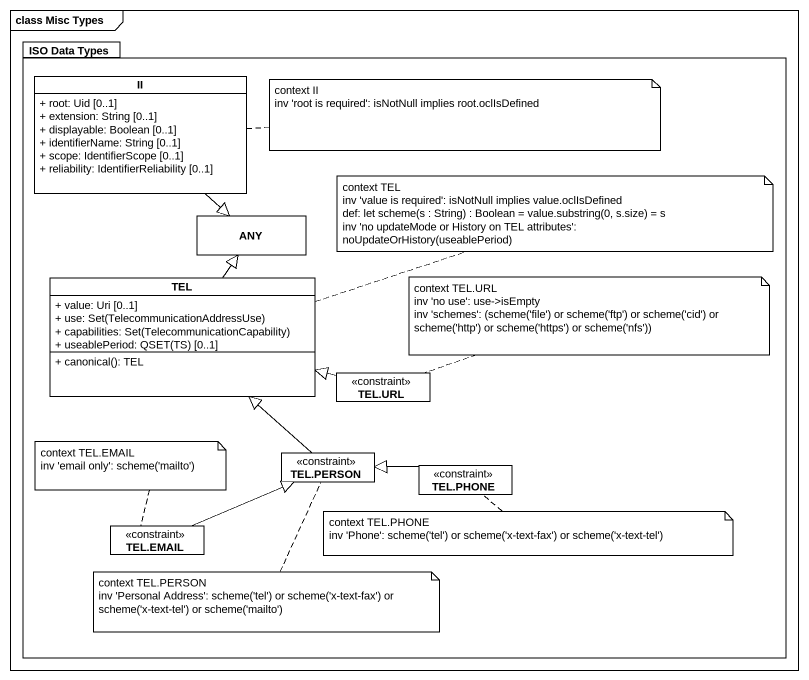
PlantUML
@startuml
mainframe class Misc Types
hide circle
hide empty members
skinparam classAttributeIconSize 0
package "ISO Data Types" as ISO_Data_Types #FFFFFF {
  class II {
    + root: Uid [0..1]
    + extension: String [0..1]
    + displayable: Boolean [0..1]
    + identifierName: String [0..1]
    + scope: IdentifierScope [0..1]
    + reliability: IdentifierReliability [0..1]
  }
  class ANY
  class TEL {
    + value: Uri [0..1]
    {field} + use: Set(TelecommunicationAddressUse)
    {field} + capabilities: Set(TelecommunicationCapability)
    {field} + useablePeriod: QSET(TS) [0..1]
    + canonical(): TEL
  }
  class "TEL.URL" as TEL_URL <<constraint>>
  class "TEL.PERSON" as TEL_PERSON <<constraint>>
  class "TEL.PHONE" as TEL_PHONE <<constraint>>
  class "TEL.EMAIL" as TEL_EMAIL <<constraint>>
}
II --|> ANY
TEL -up-|> ANY
TEL_URL -left-|> TEL
TEL_PERSON -up-|> TEL
TEL_PHONE -left-|> TEL_PERSON
TEL_EMAIL -right-|> TEL_PERSON
note right of II
  context II
  inv 'root is required': isNotNull implies root.oclIsDefined
end note
note right of TEL
  context TEL
  inv 'value is required': isNotNull implies value.oclIsDefined
  def: let scheme(s : String) : Boolean = value.substring(0, s.size) = s
  inv 'no updateMode or History on TEL attributes': noUpdateOrHistory(useablePeriod)
end note
note right of TEL_URL
  context TEL.URL
  inv 'no use': use->isEmpty
  inv 'schemes': (scheme('file') or scheme('ftp') or scheme('cid') or
  scheme('http') or scheme('https') or scheme('nfs'))
end note
note top of TEL_EMAIL
  context TEL.EMAIL
  inv 'email only': scheme('mailto')
end note
note bottom of TEL_PHONE
  context TEL.PHONE
  inv 'Phone': scheme('tel') or scheme('x-text-fax') or scheme('x-text-tel')
end note
note bottom of TEL_PERSON
  context TEL.PERSON
  inv 'Personal Address': scheme('tel') or scheme('x-text-fax') or
  scheme('x-text-tel') or scheme('mailto')
end note
@enduml
